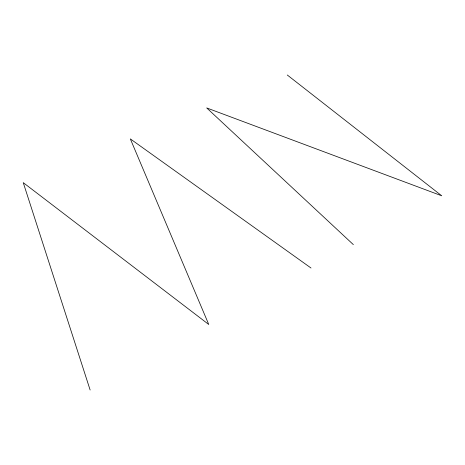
<?xml version="1.0" encoding="UTF-8"?>
<svg xmlns="http://www.w3.org/2000/svg" width="465" height="465" viewBox="0 0 465 465"><rect width="100%" height="100%" fill="white"/><g stroke="black" fill="none" stroke-linecap="round" stroke-linejoin="round"><path stroke-width="0.7" d="M311.009 268.014L130.328 138.901L208.762 324.483L23.25 182.64L90.134 390.001M287.283 74.999L441.75 195.806L206.698 107.927L353.359 244.625"/></g></svg>
